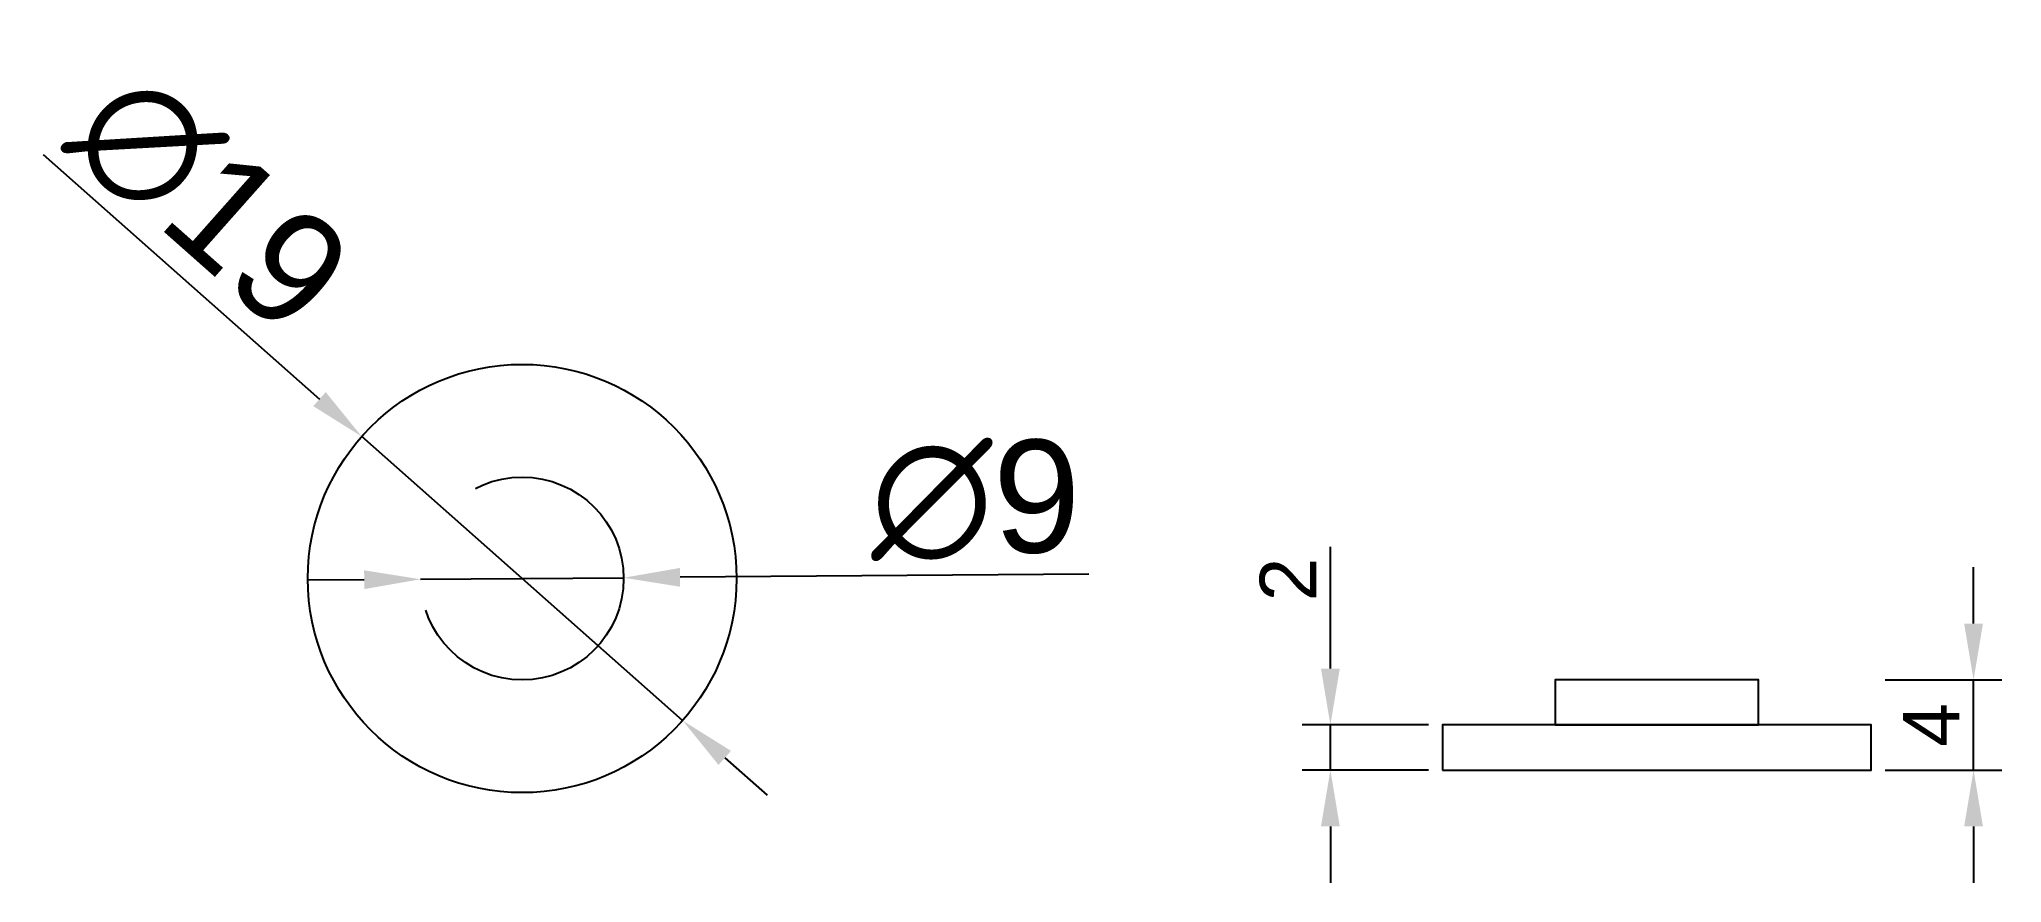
# Model space of a CAD drawing. Header units: millimetres. Extents: x 47.4 to 134.3, y 49.9 to 87.3.
import ezdxf

# ---------------------------------------------------------------- set-up
doc = ezdxf.new("R2010")
doc.units = ezdxf.units.MM
doc.linetypes.add('DASHED', pattern=[19.05, 12.7, -6.35])
doc.layers.add('Dimensiuni', color=100, linetype='Continuous')
doc.layers.add('Switch pornire sau oprire', color=222, linetype='Continuous')
doc.styles.get("Standard").update_dxf_attribs({"font": 'arial.ttf'})
doc.dimstyles.new('ISO-25', dxfattribs={"dimtxt": 2.5, "dimasz": 2.5, "dimexe": 1.25, "dimexo": 0.625, "dimtad": 1, "dimtxsty": 'Standard', "dimcen": 2.5, "dimadec": 0, "dimazin": 0, "dimtfac": 1, "dimtmove": 0, "dimatfit": 3, "dimfxl": 1, "dimarcsym": 0})

# ---------------------------------------------------------------- blocks, each defined once
blk = doc.blocks.new('*D3')
at = {"layer": 'Defpoints', "color": 0, "transparency": 16777216}
for p in [(64.261, 63.339), (73.261, 63.406)]:
    blk.add_point(p, dxfattribs=at)
at = {"layer": 'Dimensiuni', "color": 0, "lineweight": -2, "transparency": 16777216}
for p, q in [((93.88, 63.561), (75.761, 63.425)), ((61.761, 63.32), (59.261, 63.301)), ((64.261, 63.339), (73.261, 63.406))]:
    blk.add_line(p, q, dxfattribs=at)
at = {"layer": 'Dimensiuni', "color": 0, "transparency": 16777216}
for points in [[(61.758, 63.736), (61.765, 62.903), (64.261, 63.339)], [(75.758, 63.841), (75.764, 63.008), (73.261, 63.406)]]:
    blk.add_solid(points, dxfattribs=at)
at = {"layer": 'Dimensiuni', "color": 0, "transparency": 16777216, "insert": (88.866, 66.841), "char_height": 5, "attachment_point": 5, "rotation": 0.42994}
blk.add_mtext('∅9', dxfattribs=at)
blk = doc.blocks.new('*D4')
at = {"layer": 'Defpoints', "color": 0, "transparency": 16777216}
for p in [(61.651, 69.672), (75.872, 57.072)]:
    blk.add_point(p, dxfattribs=at)
at = {"layer": 'Dimensiuni', "color": 0, "lineweight": -2, "transparency": 16777216}
for p, q in [((47.533, 82.181), (59.779, 71.33)), ((75.872, 57.072), (61.651, 69.672)), ((77.743, 55.414), (79.614, 53.756))]:
    blk.add_line(p, q, dxfattribs=at)
at = {"layer": 'Dimensiuni', "color": 0, "transparency": 16777216}
for points in [[(60.056, 71.642), (59.503, 71.018), (61.651, 69.672)], [(78.019, 55.726), (77.467, 55.103), (75.872, 57.072)]]:
    blk.add_solid(points, dxfattribs=at)
at = {"layer": 'Dimensiuni', "color": 0, "transparency": 16777216, "insert": (54.921, 80.068), "char_height": 5, "attachment_point": 5, "rotation": 318.45858}
blk.add_mtext('∅19', dxfattribs=at)
blk = doc.blocks.new('*D6')
at = {"layer": 'Defpoints', "color": 0, "transparency": 16777216}
for p in [(104.585, 56.874), (109.554, 56.874), (109.554, 54.874)]:
    blk.add_point(p, dxfattribs=at)
at = {"layer": 'Dimensiuni', "color": 0, "lineweight": -2, "transparency": 16777216}
for p, q in [((104.585, 59.374), (104.585, 64.78)), ((108.929, 56.874), (103.335, 56.874)), ((104.585, 54.874), (104.585, 56.874)), ((108.929, 54.874), (103.335, 54.874)), ((104.585, 52.374), (104.585, 49.874))]:
    blk.add_line(p, q, dxfattribs=at)
at = {"layer": 'Dimensiuni', "color": 0, "transparency": 16777216}
for points in [[(104.168, 59.374), (105.001, 59.374), (104.585, 56.874)], [(104.168, 52.374), (105.001, 52.374), (104.585, 54.874)]]:
    blk.add_solid(points, dxfattribs=at)
at = {"layer": 'Dimensiuni', "color": 0, "transparency": 16777216, "insert": (102.705, 63.327), "char_height": 2.5, "attachment_point": 5, "rotation": 90}
blk.add_mtext('2', dxfattribs=at)
blk = doc.blocks.new('*D7')
at = {"layer": 'Defpoints', "color": 0, "transparency": 16777216}
for p in [(128.554, 58.874), (133.091, 58.874), (128.554, 54.874)]:
    blk.add_point(p, dxfattribs=at)
at = {"layer": 'Dimensiuni', "color": 0, "lineweight": -2, "transparency": 16777216}
for p, q in [((133.091, 61.374), (133.091, 63.874)), ((129.179, 58.874), (134.341, 58.874)), ((133.091, 54.874), (133.091, 58.874)), ((129.179, 54.874), (134.341, 54.874)), ((133.091, 52.374), (133.091, 49.874))]:
    blk.add_line(p, q, dxfattribs=at)
at = {"layer": 'Dimensiuni', "color": 0, "transparency": 16777216}
for points in [[(132.674, 61.374), (133.508, 61.374), (133.091, 58.874)], [(132.674, 52.374), (133.508, 52.374), (133.091, 54.874)]]:
    blk.add_solid(points, dxfattribs=at)
at = {"layer": 'Dimensiuni', "color": 0, "transparency": 16777216, "insert": (131.216, 56.874), "char_height": 2.5, "attachment_point": 5, "rotation": 90}
blk.add_mtext('4', dxfattribs=at)

msp = doc.modelspace()

# ---------------------------------------------------------------- linework, layer by layer
at = {"layer": 'Switch pornire sau oprire'}
for points in [[(114.554, 56.874), (123.554, 56.874), (123.554, 58.874), (114.554, 58.874)], [(109.554, 54.874), (128.554, 54.874), (128.554, 56.874), (109.554, 56.874)]]:
    msp.add_lwpolyline(points, close=True, dxfattribs=at)
msp.add_circle((68.761, 63.372), 9.5, dxfattribs=at)
at = {"layer": 'Switch pornire sau oprire', "linetype": 'DASHED'}
msp.add_circle((68.761, 63.372), 4.5, dxfattribs=at)

# ---------------------------------------------------------------- dimensions: what is measured, and where the dimension line sits
at = {"layer": 'Dimensiuni'}
dim = msp.add_diameter_dim_2p(p1=(75.872, 57.072), p2=(61.651, 69.672), dimstyle='ISO-25', override={"dimtxt": 5}, dxfattribs=at)
dim.commit()
dim.dimension.update_dxf_attribs({"geometry": '*D4', "text_midpoint": (54.921, 80.068)})
dim = msp.add_diameter_dim_2p(p1=(64.261, 63.339), p2=(73.261, 63.406), dimstyle='ISO-25', override={"dimtxt": 5}, dxfattribs=at)
dim.commit()
dim.dimension.update_dxf_attribs({"geometry": '*D3', "text_midpoint": (88.891, 63.523), "dimtype": 163})
for base, p1, p2, picture, middle in [((104.585, 56.874), (109.554, 54.874), (109.554, 56.874), '*D6', (102.705, 63.327)), ((133.091, 58.874), (128.554, 54.874), (128.554, 58.874), '*D7', (131.216, 56.874))]:
    dim = msp.add_linear_dim(base=base, p1=p1, p2=p2, angle=90, dimstyle='ISO-25', dxfattribs=at)
    dim.commit()
    dim.dimension.update_dxf_attribs({"geometry": picture, "text_midpoint": middle})

doc.saveas('drawing.dxf')
